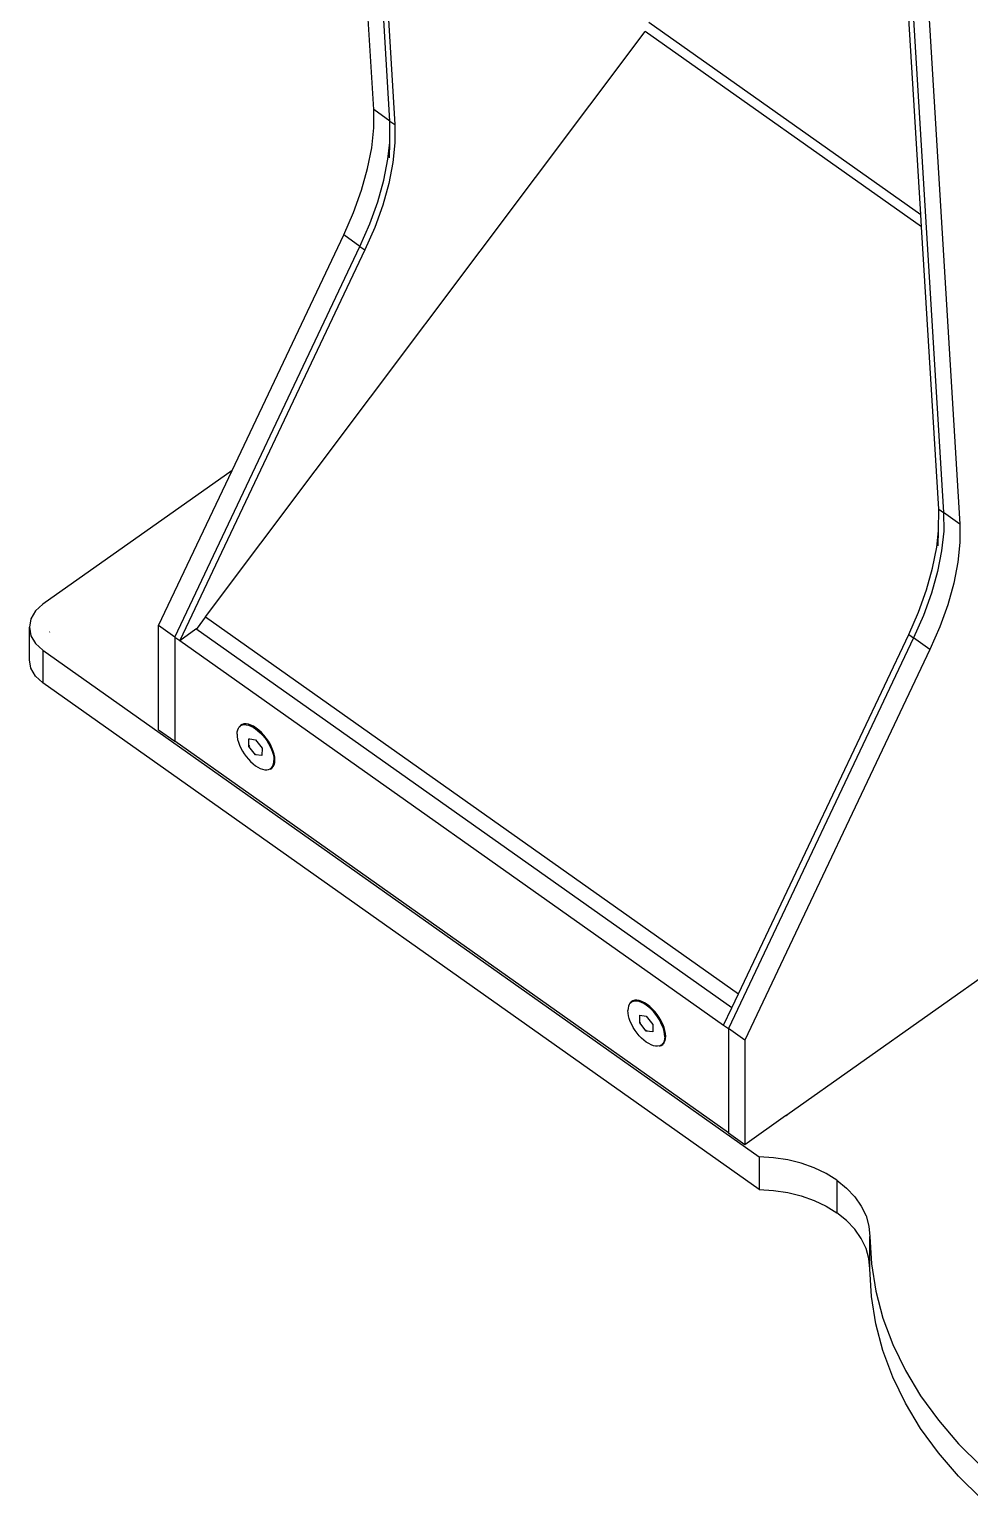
# Model space of a CAD drawing. Header units: millimetres. Extents: x -1533 to 3873, y -634 to 3374.
# Drawn here: x 2416.4 to 2620.6, y 1386.4 to 1705.3 of the extents above; entities that cross this region are included whole.
import ezdxf

# ---------------------------------------------------------------- set-up
doc = ezdxf.new("R2010")
doc.units = ezdxf.units.MM
doc.header["$MEASUREMENT"] = 0

msp = doc.modelspace()

# ---------------------------------------------------------------- linework, layer by layer
for p, q in [((2491.18461, 1687.92932), (2446.57321, 2418.51304)), ((2571.74331, 2363.05338), (2618.46383, 1597.92932)), ((2494.72014, 1685.42932), (2468.17536, 2120.14295)), ((2469.23603, 2119.39295), (2495.7808, 1684.67932)), ((2588.38352, 2035.14295), (2614.92829, 1600.42932)), ((2609.96151, 1665.14828), (2607.21815, 1710.07535)), ((2550.92192, 1706.89558), (2609.96151, 1665.14828)), ((2454.69487, 1577.78275), (2550.12417, 1704.8923)), ((2610.12536, 1662.46505), (2550.12417, 1704.8923)), ((2491.19245, 1683.94148), (2491.18461, 1687.92932)), ((2494.72014, 1685.42932), (2491.18461, 1687.92932)), ((2494.66357, 1680.81825), (2494.72014, 1685.42932)), ((2494.72014, 1685.42932), (2495.7808, 1684.67932)), ((2495.7808, 1684.67932), (2495.78864, 1680.69149)), ((2490.7499, 1679.65978), (2491.19245, 1683.94148)), ((2489.86263, 1675.13881), (2490.7499, 1679.65978)), ((2494.28544, 1677.15977), (2494.66357, 1680.81825)), ((2494.62242, 1677.46463), (2494.66357, 1680.81825)), ((2495.78864, 1680.69149), (2495.3461, 1676.40977)), ((2488.54194, 1670.43627), (2489.86263, 1675.13881)), ((2493.39816, 1672.63881), (2494.28544, 1677.15977)), ((2495.3461, 1676.40977), (2494.45882, 1671.88881)), ((2492.07747, 1667.93627), (2493.39816, 1672.63881)), ((2494.45882, 1671.88881), (2493.13813, 1667.18627)), ((2486.80468, 1665.61214), (2488.54194, 1670.43627)), ((2484.67301, 1660.72798), (2486.80468, 1665.61214)), ((2490.34021, 1663.11214), (2492.07747, 1667.93627)), ((2493.13813, 1667.18627), (2491.40087, 1662.36214)), ((2610.12536, 1662.46505), (2609.96151, 1665.14828)), ((2488.20855, 1658.22798), (2490.34021, 1663.11214)), ((2491.40087, 1662.36214), (2489.26921, 1657.47798)), ((2613.86763, 1601.17932), (2610.12536, 1662.46505)), ((2460.4223, 1609.58188), (2484.67301, 1660.72798)), ((2488.20855, 1658.22798), (2484.67301, 1660.72798)), ((2447.99962, 1573.42514), (2488.20855, 1658.22798)), ((2489.26921, 1657.47798), (2449.06028, 1572.67514)), ((2488.20855, 1658.22798), (2489.26921, 1657.47798)), ((2460.4223, 1609.58188), (2419.35935, 1580.54599)), ((2444.46409, 1575.92514), (2460.4223, 1609.58188)), ((2613.81106, 1596.56825), (2613.86763, 1601.17932)), ((2613.86763, 1601.17932), (2614.92829, 1600.42932)), ((2614.92829, 1600.42932), (2614.93613, 1596.44149)), ((2618.46383, 1597.92932), (2614.92829, 1600.42932)), ((2613.43293, 1592.90977), (2613.81106, 1596.56825)), ((2613.76991, 1593.21463), (2613.81106, 1596.56825)), ((2614.93613, 1596.44149), (2614.49359, 1592.15977)), ((2618.46383, 1597.92932), (2618.47167, 1593.94148)), ((2612.54566, 1588.38881), (2613.43293, 1592.90977)), ((2614.49359, 1592.15977), (2613.60632, 1587.63881)), ((2618.47167, 1593.94148), (2618.02913, 1589.65978)), ((2618.02913, 1589.65978), (2617.14185, 1585.13881)), ((2611.22496, 1583.68627), (2612.54566, 1588.38881)), ((2613.60632, 1587.63881), (2612.28562, 1582.93627)), ((2609.4877, 1578.86214), (2611.22496, 1583.68627)), ((2612.28562, 1582.93627), (2610.54836, 1578.11214)), ((2617.14185, 1585.13881), (2615.82116, 1580.43627)), ((2417.77015, 1579.08153), (2416.77116, 1577.37612)), ((2419.35935, 1580.54599), (2417.77015, 1579.08153)), ((2607.35604, 1573.97798), (2609.4877, 1578.86214)), ((2615.82116, 1580.43627), (2614.0839, 1575.61214)), ((2416.77116, 1577.37612), (2416.4304, 1575.54599)), ((2444.46409, 1553.29772), (2444.46409, 1575.92514)), ((2447.99962, 1573.42514), (2444.46409, 1575.92514)), ((2452.89713, 1575.3882), (2454.66916, 1577.74371)), ((2454.66916, 1577.74371), (2454.69487, 1577.78275)), ((2454.69487, 1577.78275), (2570.37558, 1495.98414)), ((2610.54836, 1578.11214), (2608.4167, 1573.22798)), ((2416.4304, 1575.54599), (2416.77115, 1573.71586)), ((2416.4304, 1568.47492), (2416.4304, 1575.54599)), ((2416.77115, 1573.71586), (2417.77015, 1572.01045)), ((2420.82522, 1574.51145), (2420.85454, 1574.53218)), ((2447.99962, 1573.42514), (2449.06028, 1572.67514)), ((2447.99962, 1573.42514), (2447.99962, 1550.79772)), ((2449.06028, 1572.67514), (2452.59582, 1575.17514)), ((2449.06028, 1572.67514), (2567.14712, 1489.17514)), ((2452.59582, 1575.17514), (2452.89713, 1575.3882)), ((2568.92258, 1492.9197), (2452.59582, 1575.17514)), ((2608.4167, 1573.22798), (2568.20778, 1488.42514)), ((2570.37558, 1495.98414), (2607.35604, 1573.97798)), ((2607.35604, 1573.97798), (2608.4167, 1573.22798)), ((2611.95223, 1570.72798), (2608.4167, 1573.22798)), ((2614.0839, 1575.61214), (2611.95223, 1570.72798)), ((2417.77015, 1572.01045), (2419.35935, 1570.54599)), ((2419.35935, 1570.54599), (2574.89697, 1460.56429)), ((2419.35935, 1570.54599), (2419.35935, 1563.47492)), ((2611.95223, 1570.72798), (2571.74331, 1485.92514)), ((2416.77115, 1566.64479), (2416.4304, 1568.47492)), ((2417.77015, 1564.93939), (2416.77115, 1566.64479)), ((2419.35935, 1563.47492), (2417.77015, 1564.93939)), ((2574.89697, 1453.49322), (2419.35935, 1563.47492)), ((2461.65234, 1553.2874), (2461.82248, 1553.66317)), ((2461.82248, 1553.66317), (2461.90644, 1553.77271)), ((2461.90644, 1553.77271), (2462.05592, 1553.96773)), ((2461.97886, 1553.91564), (2461.90644, 1553.77271)), ((2462.05592, 1553.96773), (2461.97886, 1553.91564)), ((2462.25687, 1554.22821), (2462.05592, 1553.96773)), ((2462.05592, 1553.96773), (2462.34866, 1554.19586)), ((2462.60451, 1554.44679), (2462.25687, 1554.22821)), ((2462.34866, 1554.19586), (2462.69569, 1554.34368)), ((2462.50422, 1554.30586), (2462.34866, 1554.19586)), ((2463.01472, 1554.56693), (2462.60451, 1554.44679)), ((2462.69569, 1554.34368), (2463.09108, 1554.40864)), ((2463.47912, 1554.5862), (2463.01472, 1554.56693)), ((2463.09108, 1554.40864), (2463.52805, 1554.38964)), ((2463.98827, 1554.50419), (2463.47912, 1554.5862)), ((2463.52805, 1554.38964), (2463.99914, 1554.287)), ((2464.5318, 1554.32258), (2463.98827, 1554.50419)), ((2463.99914, 1554.287), (2464.49628, 1554.10247)), ((2464.49628, 1554.10247), (2465.01096, 1553.83923)), ((2465.09866, 1554.04507), (2464.5318, 1554.32258)), ((2465.01096, 1553.83923), (2465.53439, 1553.50176)), ((2465.67729, 1553.6773), (2465.09866, 1554.04507)), ((2465.53439, 1553.50176), (2466.05759, 1553.09584)), ((2466.25593, 1553.22675), (2465.67729, 1553.6773)), ((2444.46409, 1553.29772), (2447.99962, 1550.79772)), ((2568.20777, 1465.79772), (2447.99962, 1550.79772)), ((2461.51245, 1552.34908), (2461.5484, 1552.84686)), ((2461.51245, 1552.34908), (2461.5451, 1551.80257)), ((2461.5451, 1551.80257), (2461.64579, 1551.21668)), ((2461.5484, 1552.84686), (2461.65234, 1553.2874)), ((2461.64579, 1551.21668), (2461.8128, 1550.60145)), ((2461.8128, 1550.60145), (2462.04326, 1549.9674)), ((2464.10494, 1549.69122), (2464.1101, 1551.32056)), ((2464.1101, 1551.32056), (2464.26525, 1551.29978)), ((2464.26525, 1551.29978), (2465.52688, 1551.13077)), ((2465.52688, 1551.13077), (2466.93851, 1549.31164)), ((2466.05759, 1553.09584), (2466.57163, 1552.62842)), ((2466.82278, 1552.70262), (2466.25593, 1553.22675)), ((2466.57163, 1552.62842), (2467.0677, 1552.1075)), ((2467.36632, 1552.11555), (2466.82278, 1552.70262)), ((2467.0677, 1552.1075), (2467.53733, 1551.54199)), ((2467.87547, 1551.47751), (2467.36632, 1552.11555)), ((2467.53733, 1551.54199), (2467.97246, 1550.94157)), ((2468.33986, 1550.80149), (2467.87547, 1551.47751)), ((2467.97246, 1550.94157), (2468.36566, 1550.3165)), ((2468.75007, 1550.10122), (2468.33986, 1550.80149)), ((2468.36566, 1550.3165), (2468.71021, 1549.67749)), ((2462.04326, 1549.9674), (2462.33325, 1549.32538)), ((2462.33325, 1549.32538), (2462.67779, 1548.68636)), ((2462.67779, 1548.68636), (2463.07099, 1548.0613)), ((2463.07099, 1548.0613), (2463.50613, 1547.46087)), ((2463.50613, 1547.46087), (2463.97575, 1546.89536)), ((2464.26051, 1549.80122), (2464.10494, 1549.69122)), ((2465.51657, 1547.87209), (2464.10494, 1549.69122)), ((2465.51657, 1547.87209), (2465.67214, 1547.98209)), ((2466.93336, 1547.6823), (2465.51657, 1547.87209)), ((2466.93851, 1549.31164), (2466.93336, 1547.6823)), ((2468.71021, 1549.67749), (2469.00019, 1549.03546)), ((2469.09771, 1549.391), (2468.75007, 1550.10122)), ((2469.00019, 1549.03546), (2469.23066, 1548.40141)), ((2469.37573, 1548.68526), (2469.09771, 1549.391)), ((2469.23066, 1548.40141), (2469.39767, 1547.78618)), ((2469.57846, 1547.99837), (2469.37573, 1548.68526)), ((2469.39767, 1547.78618), (2469.49836, 1547.2003)), ((2469.49836, 1547.2003), (2469.531, 1546.65379)), ((2469.70177, 1547.34433), (2469.57846, 1547.99837)), ((2469.74315, 1546.73643), (2469.70177, 1547.34433)), ((2463.97575, 1546.89536), (2464.47182, 1546.37444)), ((2464.47182, 1546.37444), (2464.98586, 1545.90702)), ((2464.98586, 1545.90702), (2465.50907, 1545.50111)), ((2465.50907, 1545.50111), (2466.03249, 1545.16364)), ((2466.03249, 1545.16364), (2466.54718, 1544.90039)), ((2466.54718, 1544.90039), (2467.04432, 1544.71587)), ((2467.04432, 1544.71587), (2467.5154, 1544.61323)), ((2467.5154, 1544.61323), (2467.95238, 1544.59422)), ((2467.95238, 1544.59422), (2468.34776, 1544.65919)), ((2468.34776, 1544.65919), (2468.69479, 1544.807)), ((2468.85036, 1544.917), (2468.69479, 1544.807)), ((2468.75007, 1544.77607), (2469.09771, 1544.99466)), ((2468.85036, 1544.917), (2468.98753, 1545.03514)), ((2468.98753, 1545.03514), (2469.22097, 1545.33969)), ((2469.09771, 1544.99466), (2469.37573, 1545.30722)), ((2469.22097, 1545.33969), (2469.39111, 1545.71546)), ((2469.37573, 1545.30722), (2469.57846, 1545.7074)), ((2469.39111, 1545.71546), (2469.49505, 1546.156)), ((2469.49505, 1546.156), (2469.531, 1546.65379)), ((2469.531, 1546.65379), (2469.68657, 1546.76379)), ((2469.57846, 1545.7074), (2469.70177, 1546.18707)), ((2469.70177, 1546.18707), (2469.74315, 1546.73643)), ((2633.3338, 1506.69878), (2580.8635, 1469.59667)), ((2568.92258, 1492.9197), (2570.37558, 1495.98414)), ((2546.39929, 1492.83374), (2546.36525, 1492.33448)), ((2546.50136, 1493.27599), (2546.39929, 1492.83374)), ((2546.66969, 1493.65365), (2546.50136, 1493.27599)), ((2546.75841, 1493.77104), (2546.66969, 1493.65365)), ((2546.90142, 1493.96026), (2546.75841, 1493.77104)), ((2546.83166, 1493.91564), (2546.75841, 1493.77104)), ((2546.90142, 1493.96026), (2546.83166, 1493.91564)), ((2547.10968, 1494.22821), (2546.90142, 1493.96026)), ((2547.19257, 1494.19058), (2546.90142, 1493.96026)), ((2547.45733, 1494.44679), (2547.10968, 1494.22821)), ((2547.53816, 1494.34068), (2547.19257, 1494.19058)), ((2547.34813, 1494.30058), (2547.19257, 1494.19058)), ((2547.86753, 1494.56693), (2547.45733, 1494.44679)), ((2547.93229, 1494.40796), (2547.53816, 1494.34068)), ((2548.33193, 1494.5862), (2547.86753, 1494.56693)), ((2548.36821, 1494.3913), (2547.93229, 1494.40796)), ((2548.84108, 1494.50419), (2548.33193, 1494.5862)), ((2548.83845, 1494.29097), (2548.36821, 1494.3913)), ((2549.33498, 1494.10869), (2548.83845, 1494.29097)), ((2549.38462, 1494.32258), (2548.84108, 1494.50419)), ((2549.84929, 1493.84758), (2549.33498, 1494.10869)), ((2549.95147, 1494.04507), (2549.38462, 1494.32258)), ((2550.37259, 1493.51211), (2549.84929, 1493.84758)), ((2550.5301, 1493.6773), (2549.95147, 1494.04507)), ((2550.89593, 1493.10801), (2550.37259, 1493.51211)), ((2551.10874, 1493.22676), (2550.5301, 1493.6773)), ((2551.41034, 1492.6422), (2550.89593, 1493.10801)), ((2551.67559, 1492.70262), (2551.10874, 1493.22676)), ((2567.14712, 1489.17514), (2568.92258, 1492.9197)), ((2546.3998, 1491.78675), (2546.36525, 1492.33448)), ((2546.50236, 1491.19991), (2546.3998, 1491.78675)), ((2546.67118, 1490.58401), (2546.50236, 1491.19991)), ((2546.90336, 1489.94959), (2546.67118, 1490.58401)), ((2547.19494, 1489.3075), (2546.90336, 1489.94959)), ((2548.96072, 1489.68397), (2548.95993, 1491.31752)), ((2548.95993, 1491.31752), (2550.37375, 1491.13499)), ((2549.11629, 1489.79397), (2548.96072, 1489.68397)), ((2550.37534, 1487.86788), (2548.96072, 1489.68397)), ((2550.37375, 1491.13499), (2551.78836, 1489.3189)), ((2551.90703, 1492.12265), (2551.41034, 1492.6422)), ((2552.21913, 1492.11555), (2551.67559, 1492.70262)), ((2552.3775, 1491.55825), (2551.90703, 1492.12265)), ((2552.72828, 1491.47751), (2552.21913, 1492.11555)), ((2552.8137, 1490.95866), (2552.3775, 1491.55825)), ((2553.19268, 1490.80148), (2552.72828, 1491.47751)), ((2553.20816, 1490.33414), (2552.8137, 1490.95866)), ((2553.60288, 1490.10123), (2553.19268, 1490.80148)), ((2553.55414, 1489.69537), (2553.20816, 1490.33414)), ((2553.84572, 1489.05328), (2553.55414, 1489.69537)), ((2553.95053, 1489.391), (2553.60288, 1490.10123)), ((2547.54092, 1488.66873), (2547.19494, 1489.3075)), ((2547.93538, 1488.0442), (2547.54092, 1488.66873)), ((2548.37158, 1487.44461), (2547.93538, 1488.0442)), ((2548.84205, 1486.88021), (2548.37158, 1487.44461)), ((2549.33874, 1486.36067), (2548.84205, 1486.88021)), ((2549.85316, 1485.89486), (2549.33874, 1486.36067)), ((2550.5309, 1487.97788), (2550.37534, 1487.86788)), ((2551.78915, 1487.68534), (2550.37534, 1487.86788)), ((2551.78836, 1489.3189), (2551.78915, 1487.68534)), ((2554.0779, 1488.41885), (2553.84572, 1489.05328)), ((2554.22855, 1488.68526), (2553.95053, 1489.391)), ((2554.24672, 1487.80295), (2554.0779, 1488.41885)), ((2554.43127, 1487.99838), (2554.22855, 1488.68526)), ((2554.34928, 1487.21612), (2554.24672, 1487.80295)), ((2554.38384, 1486.66838), (2554.34928, 1487.21612)), ((2554.38384, 1486.66838), (2554.34979, 1486.16912)), ((2554.5394, 1486.77838), (2554.38384, 1486.66838)), ((2554.55458, 1487.34433), (2554.43127, 1487.99838)), ((2554.47132, 1485.86319), (2554.59597, 1486.73643)), ((2554.59597, 1486.73643), (2554.55458, 1487.34433)), ((2567.14712, 1489.17514), (2568.20778, 1488.42514)), ((2568.20778, 1488.42514), (2568.20777, 1465.79772)), ((2571.74331, 1485.92514), (2568.20778, 1488.42514)), ((2550.37649, 1485.49076), (2549.85316, 1485.89486)), ((2550.89979, 1485.15528), (2550.37649, 1485.49076)), ((2551.41411, 1484.89417), (2550.89979, 1485.15528)), ((2551.91063, 1484.71189), (2551.41411, 1484.89417)), ((2552.38088, 1484.61156), (2551.91063, 1484.71189)), ((2552.81679, 1484.5949), (2552.38088, 1484.61156)), ((2553.19268, 1484.65593), (2552.81679, 1484.5949)), ((2553.19268, 1484.65593), (2553.34214, 1484.69971)), ((2553.34214, 1484.69971), (2553.4051, 1484.7035)), ((2553.4051, 1484.7035), (2553.45342, 1484.7323)), ((2553.45342, 1484.7323), (2553.55652, 1484.81228)), ((2553.45342, 1484.7323), (2553.60288, 1484.77608)), ((2553.71208, 1484.92228), (2553.55652, 1484.81228)), ((2553.60288, 1484.77608), (2553.95053, 1484.99466)), ((2553.71208, 1484.92228), (2554.01487, 1485.06699)), ((2553.84767, 1485.0426), (2553.71208, 1484.92228)), ((2554.07939, 1485.34922), (2553.84767, 1485.0426)), ((2554.01487, 1485.06699), (2554.05125, 1485.08868)), ((2554.24773, 1485.72688), (2554.07939, 1485.34922)), ((2554.08421, 1485.14495), (2554.43127, 1485.7074)), ((2554.08421, 1485.14495), (2554.22855, 1485.30722)), ((2554.34979, 1486.16912), (2554.24773, 1485.72688)), ((2554.43127, 1485.7074), (2554.47132, 1485.86319)), ((2554.47132, 1485.86319), (2554.55458, 1486.18706)), ((2571.74331, 1485.92514), (2571.74331, 1463.29772)), ((2571.74331, 1463.29772), (2580.58073, 1469.54672)), ((2580.58073, 1469.54672), (2580.75572, 1469.62492)), ((2580.68821, 1469.47272), (2580.58073, 1469.54672)), ((2580.8635, 1469.59667), (2580.68821, 1469.47272)), ((2580.75572, 1469.62492), (2580.8635, 1469.59667)), ((2580.90348, 1469.54068), (2580.92601, 1469.48049)), ((2568.20777, 1465.79772), (2571.74331, 1463.29772)), ((2574.89697, 1460.56429), (2574.89697, 1453.49322)), ((2578.01508, 1460.38356), (2574.89697, 1460.56429)), ((2581.07511, 1459.92302), (2578.01508, 1460.38356)), ((2584.02704, 1459.19018), (2581.07511, 1459.92302)), ((2586.82262, 1458.19702), (2584.02704, 1459.19018)), ((2589.41617, 1456.95979), (2586.82262, 1458.19702)), ((2591.76529, 1455.49869), (2589.41617, 1456.95979)), ((2591.76529, 1455.49869), (2593.8688, 1453.80345)), ((2591.76529, 1455.49869), (2591.76529, 1448.42762)), ((2574.89697, 1453.49322), (2578.01508, 1453.31249)), ((2578.01508, 1453.31249), (2581.07511, 1452.85195)), ((2581.07511, 1452.85195), (2584.02704, 1452.11911)), ((2584.02704, 1452.11911), (2586.82262, 1451.12596)), ((2593.8688, 1453.80345), (2595.64265, 1451.92916)), ((2595.64265, 1451.92916), (2597.05671, 1449.90767)), ((2586.82262, 1451.12596), (2589.41617, 1449.88872)), ((2589.41617, 1449.88872), (2591.76529, 1448.42762)), ((2593.8688, 1446.73239), (2591.76529, 1448.42762)), ((2597.05671, 1449.90767), (2598.08698, 1447.77331)), ((2595.64265, 1444.85809), (2593.8688, 1446.73239)), ((2598.08698, 1447.77331), (2598.71594, 1445.56234)), ((2598.71594, 1445.56234), (2598.93291, 1443.3123)), ((2597.05671, 1442.83661), (2595.64265, 1444.85809)), ((2598.08698, 1440.70225), (2597.05671, 1442.83661)), ((2598.93291, 1443.3123), (2599.26323, 1437.35756)), ((2598.93291, 1436.24123), (2598.93291, 1443.3123)), ((2598.71594, 1438.49127), (2598.08698, 1440.70225)), ((2598.93291, 1436.24123), (2598.71594, 1438.49127)), ((2599.26323, 1430.2865), (2598.93291, 1436.24123)), ((2599.26323, 1437.35756), (2600.2041, 1431.43551)), ((2600.2041, 1424.36444), (2599.26323, 1430.2865)), ((2600.2041, 1431.43551), (2601.75057, 1425.57739)), ((2601.75057, 1418.50632), (2600.2041, 1424.36444)), ((2601.75057, 1425.57739), (2603.89445, 1419.81412)), ((2603.89445, 1419.81412), (2606.62445, 1414.17612)), ((2603.89445, 1412.74305), (2601.75057, 1418.50632)), ((2606.62445, 1414.17612), (2609.92614, 1408.69317)), ((2606.62445, 1407.10506), (2603.89445, 1412.74305)), ((2609.92614, 1401.6221), (2606.62445, 1407.10506)), ((2609.92614, 1408.69317), (2613.7821, 1403.39419)), ((2613.7821, 1396.32313), (2609.92614, 1401.6221)), ((2613.7821, 1403.39419), (2618.17199, 1398.30717)), ((2618.17199, 1398.30717), (2623.07261, 1393.45894)), ((2618.17199, 1391.2361), (2613.7821, 1396.32313)), ((2623.07261, 1386.38787), (2618.17199, 1391.2361))]:
    msp.add_line(p, q)

doc.saveas('drawing.dxf')
